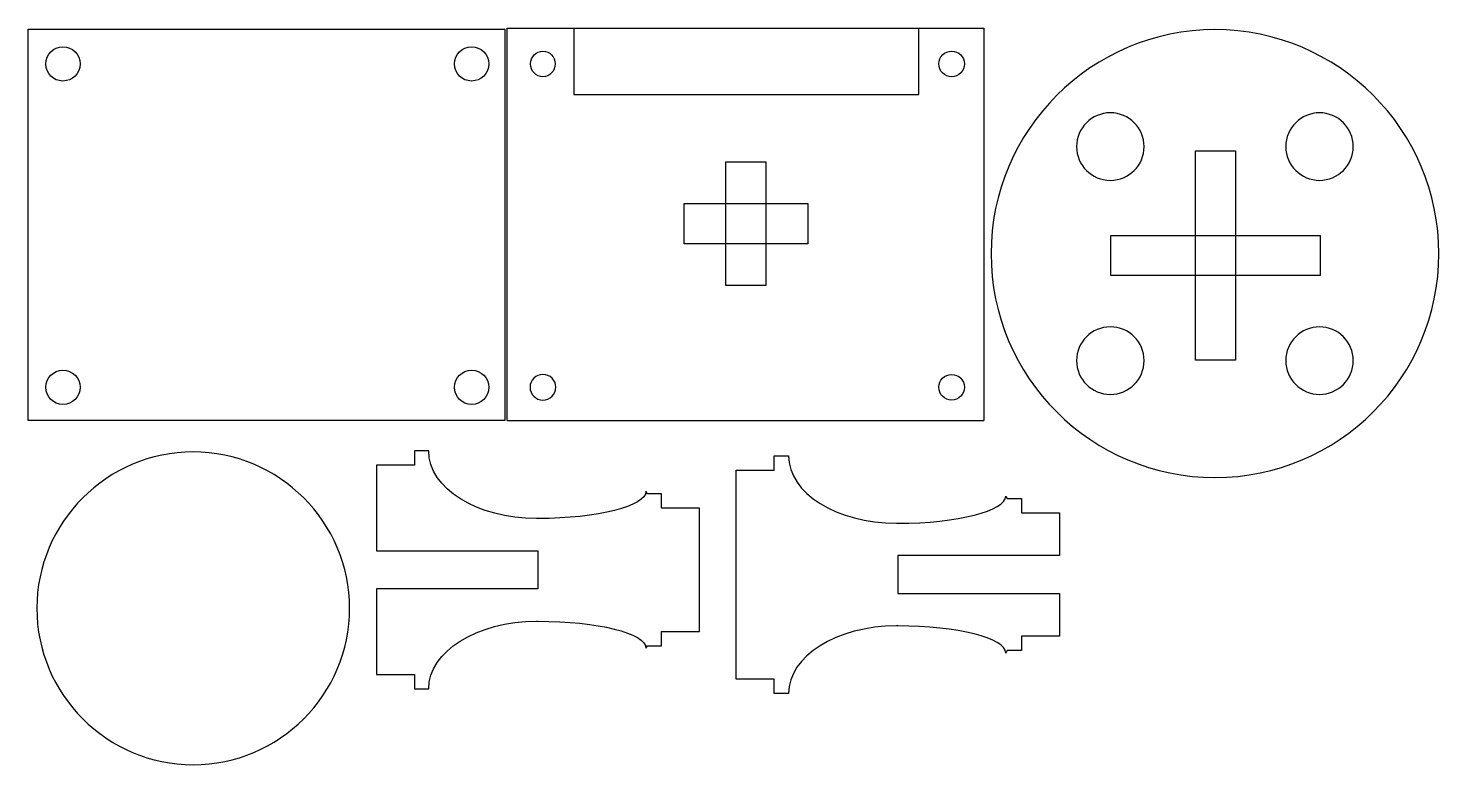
# Model space of a CAD drawing. Header units: inches. Extents: x 12 to 116, y 85 to 140.
import ezdxf

# ---------------------------------------------------------------- set-up
doc = ezdxf.new("R2010")
doc.units = ezdxf.units.IN
doc.header["$MEASUREMENT"] = 0

# ---------------------------------------------------------------- blocks, each defined once
blk = doc.blocks.new('block 2')
at = {"color": 7, "lineweight": 25, "true_color": 0xffffff}
blk.add_open_spline([(49.71, 138.41), (49.21, 138.41), (48.79, 137.99), (48.79, 137.46), (48.79, 136.93), (49.18, 136.51), (49.71, 136.51), (50.2, 136.51), (50.62, 136.93), (50.62, 137.46), (50.62, 137.99), (50.2, 138.41), (49.71, 138.41)], degree=3, knots=[0, 0, 0, 0, 1, 1, 1, 2, 2, 2, 3, 3, 3, 4, 4, 4, 4], dxfattribs=at)
blk = doc.blocks.new('block 3')
at = {"color": 7, "lineweight": 25, "true_color": 0xffffff}
blk.add_open_spline([(91.83, 117.95), (93.21, 117.95), (94.33, 116.83), (94.33, 115.45), (94.33, 114.06), (93.21, 112.94), (91.83, 112.94), (90.44, 112.94), (89.32, 114.06), (89.32, 115.45), (89.32, 116.83), (90.44, 117.95), (91.83, 117.95)], degree=3, knots=[0, 0, 0, 0, 1, 1, 1, 2, 2, 2, 3, 3, 3, 4, 4, 4, 4], dxfattribs=at)
blk = doc.blocks.new('block 4')
at = {"color": 7, "lineweight": 25, "true_color": 0xffffff}
blk.add_lwpolyline([(69.36, 124.12), (60.18, 124.12), (60.18, 127.09), (69.36, 127.09), (69.36, 124.12)], dxfattribs=at)
blk = doc.blocks.new('block 5')
at = {"color": 7, "lineweight": 25, "true_color": 0xffffff}
blk.add_open_spline([(44.41, 114.74), (43.71, 114.74), (43.14, 114.18), (43.14, 113.47), (43.14, 112.77), (43.71, 112.2), (44.41, 112.2), (45.12, 112.2), (45.68, 112.77), (45.68, 113.47), (45.68, 114.18), (45.12, 114.74), (44.41, 114.74)], degree=3, knots=[0, 0, 0, 0, 1, 1, 1, 2, 2, 2, 3, 3, 3, 4, 4, 4, 4], dxfattribs=at)
blk = doc.blocks.new('block 6')
at = {"color": 7, "lineweight": 25, "true_color": 0xffffff}
blk.add_lwpolyline([(47.06, 111), (47.06, 140.11)], dxfattribs=at)
blk = doc.blocks.new('block 7')
at = {"color": 7, "lineweight": 25, "true_color": 0xffffff}
blk.add_open_spline([(107.35, 117.95), (108.73, 117.95), (109.86, 116.83), (109.86, 115.45), (109.86, 114.06), (108.73, 112.94), (107.35, 112.94), (105.97, 112.94), (104.85, 114.06), (104.85, 115.45), (104.85, 116.83), (105.97, 117.95), (107.35, 117.95)], degree=3, knots=[0, 0, 0, 0, 1, 1, 1, 2, 2, 2, 3, 3, 3, 4, 4, 4, 4], dxfattribs=at)
blk = doc.blocks.new('block 8')
at = {"color": 7, "lineweight": 25, "true_color": 0xffffff}
blk.add_lwpolyline([(46.88, 140.04), (46.88, 111), (11.5, 111), (11.5, 140.04), (46.88, 140.04)], dxfattribs=at)
blk = doc.blocks.new('block 9')
at = {"color": 7, "lineweight": 25, "true_color": 0xffffff}
blk.add_open_spline([(23.75, 108.67), (30.14, 108.67), (35.36, 103.45), (35.36, 97.07), (35.36, 90.68), (30.14, 85.46), (23.75, 85.46), (17.37, 85.46), (12.14, 90.68), (12.14, 97.07), (12.14, 103.45), (17.37, 108.67), (23.75, 108.67)], degree=3, knots=[0, 0, 0, 0, 1, 1, 1, 2, 2, 2, 3, 3, 3, 4, 4, 4, 4], dxfattribs=at)
blk = doc.blocks.new('block 10')
at = {"color": 7, "lineweight": 25, "true_color": 0xffffff}
blk.add_lwpolyline([(82.44, 140.11), (82.44, 111)], dxfattribs=at)
blk = doc.blocks.new('block 11')
at = {"color": 7, "lineweight": 25, "true_color": 0xffffff}
blk.add_lwpolyline([(107.39, 121.76), (91.86, 121.76), (91.86, 124.72), (107.39, 124.72), (107.39, 121.76)], dxfattribs=at)
blk = doc.blocks.new('block 12')
at = {"color": 7, "lineweight": 25, "true_color": 0xffffff}
blk.add_open_spline([(99.59, 140), (108.76, 140), (116.21, 132.56), (116.21, 123.38), (116.21, 114.21), (108.76, 106.77), (99.59, 106.77), (90.42, 106.77), (82.97, 114.21), (82.97, 123.38), (82.97, 132.56), (90.45, 140), (99.59, 140)], degree=3, knots=[0, 0, 0, 0, 1, 1, 1, 2, 2, 2, 3, 3, 3, 4, 4, 4, 4], dxfattribs=at)
blk = doc.blocks.new('block 13')
at = {"color": 7, "lineweight": 25, "true_color": 0xffffff}
blk.add_lwpolyline([(52, 135.2), (77.61, 135.2)], dxfattribs=at)
blk = doc.blocks.new('block 14')
at = {"color": 7, "lineweight": 25, "true_color": 0xffffff}
blk.add_lwpolyline([(63.29, 130.19), (66.25, 130.19), (66.25, 121.02), (63.29, 121.02), (63.29, 130.19)], dxfattribs=at)
blk = doc.blocks.new('block 15')
at = {"color": 7, "lineweight": 25, "true_color": 0xffffff}
blk.add_lwpolyline([(52, 140.11), (52, 135.2)], dxfattribs=at)
blk = doc.blocks.new('block 16')
at = {"color": 7, "lineweight": 25, "true_color": 0xffffff}
blk.add_lwpolyline([(101.11, 115.48), (98.14, 115.48), (98.14, 131), (101.11, 131), (101.11, 115.48)], dxfattribs=at)
blk = doc.blocks.new('block 17')
at = {"color": 7, "lineweight": 25, "true_color": 0xffffff}
blk.add_open_spline([(80.05, 114.42), (79.52, 114.42), (79.09, 114), (79.09, 113.47), (79.09, 112.94), (79.52, 112.52), (80.05, 112.52), (80.57, 112.52), (81, 112.94), (81, 113.47), (81, 114), (80.57, 114.42), (80.05, 114.42)], degree=3, knots=[0, 0, 0, 0, 1, 1, 1, 2, 2, 2, 3, 3, 3, 4, 4, 4, 4], dxfattribs=at)
blk = doc.blocks.new('block 18')
at = {"color": 7, "lineweight": 25, "true_color": 0xffffff}
blk.add_lwpolyline([(77.61, 135.2), (77.61, 140.11)], dxfattribs=at)
blk = doc.blocks.new('block 19')
at = {"color": 7, "lineweight": 25, "true_color": 0xffffff}
blk.add_open_spline([(80.05, 138.41), (79.52, 138.41), (79.09, 137.99), (79.09, 137.46), (79.09, 136.93), (79.52, 136.51), (80.05, 136.51), (80.57, 136.51), (81, 136.93), (81, 137.46), (81, 137.99), (80.57, 138.41), (80.05, 138.41)], degree=3, knots=[0, 0, 0, 0, 1, 1, 1, 2, 2, 2, 3, 3, 3, 4, 4, 4, 4], dxfattribs=at)
blk = doc.blocks.new('block 20')
at = {"color": 7, "lineweight": 25, "true_color": 0xffffff}
blk.add_open_spline([(14.08, 114.74), (13.37, 114.74), (12.81, 114.18), (12.81, 113.47), (12.81, 112.77), (13.37, 112.2), (14.08, 112.2), (14.78, 112.2), (15.35, 112.77), (15.35, 113.47), (15.35, 114.18), (14.78, 114.74), (14.08, 114.74)], degree=3, knots=[0, 0, 0, 0, 1, 1, 1, 2, 2, 2, 3, 3, 3, 4, 4, 4, 4], dxfattribs=at)
blk = doc.blocks.new('block 21')
at = {"color": 7, "lineweight": 25, "true_color": 0xffffff}
blk.add_open_spline([(50.66, 113.47), (50.66, 114), (50.24, 114.42), (49.71, 114.42)], degree=3, dxfattribs=at)
blk = doc.blocks.new('block 22')
at = {"color": 7, "lineweight": 25, "true_color": 0xffffff}
blk.add_open_spline([(14.08, 138.73), (13.37, 138.73), (12.81, 138.17), (12.81, 137.46), (12.81, 136.75), (13.37, 136.19), (14.08, 136.19), (14.78, 136.19), (15.35, 136.75), (15.35, 137.46), (15.35, 138.17), (14.78, 138.73), (14.08, 138.73)], degree=3, knots=[0, 0, 0, 0, 1, 1, 1, 2, 2, 2, 3, 3, 3, 4, 4, 4, 4], dxfattribs=at)
blk = doc.blocks.new('block 23')
at = {"color": 7, "lineweight": 25, "true_color": 0xffffff}
blk.add_open_spline([(91.83, 133.83), (93.21, 133.83), (94.33, 132.7), (94.33, 131.32), (94.33, 129.94), (93.21, 128.82), (91.83, 128.82), (90.44, 128.82), (89.32, 129.94), (89.32, 131.32), (89.32, 132.7), (90.44, 133.83), (91.83, 133.83)], degree=3, knots=[0, 0, 0, 0, 1, 1, 1, 2, 2, 2, 3, 3, 3, 4, 4, 4, 4], dxfattribs=at)
blk = doc.blocks.new('block 24')
at = {"color": 7, "lineweight": 25, "true_color": 0xffffff}
blk.add_lwpolyline([(47.06, 140.11), (82.44, 140.11)], dxfattribs=at)
blk = doc.blocks.new('block 25')
at = {"color": 7, "lineweight": 25, "true_color": 0xffffff}
blk.add_lwpolyline([(47.06, 111), (82.44, 111)], dxfattribs=at)
blk = doc.blocks.new('block 26')
at = {"color": 7, "lineweight": 25, "true_color": 0xffffff}
blk.add_open_spline([(49.71, 114.42), (49.18, 114.42), (48.75, 114), (48.75, 113.47), (48.75, 112.94), (49.18, 112.52), (49.71, 112.52), (50.24, 112.52), (50.66, 112.94), (50.66, 113.47)], degree=3, knots=[0, 0, 0, 0, 1, 1, 1, 2, 2, 2, 3, 3, 3, 3], dxfattribs=at)
blk = doc.blocks.new('block 27')
at = {"color": 7, "lineweight": 25, "true_color": 0xffffff}
blk.add_open_spline([(107.35, 133.83), (108.73, 133.83), (109.86, 132.7), (109.86, 131.32), (109.86, 129.94), (108.73, 128.82), (107.35, 128.82), (105.97, 128.82), (104.85, 129.94), (104.85, 131.32), (104.85, 132.7), (105.97, 133.83), (107.35, 133.83)], degree=3, knots=[0, 0, 0, 0, 1, 1, 1, 2, 2, 2, 3, 3, 3, 4, 4, 4, 4], dxfattribs=at)
blk = doc.blocks.new('block 28')
at = {"color": 7, "lineweight": 25, "true_color": 0xffffff}
blk.add_open_spline([(44.41, 138.73), (43.71, 138.73), (43.14, 138.17), (43.14, 137.46), (43.14, 136.75), (43.71, 136.19), (44.41, 136.19), (45.12, 136.19), (45.68, 136.75), (45.68, 137.46), (45.68, 138.17), (45.12, 138.73), (44.41, 138.73)], degree=3, knots=[0, 0, 0, 0, 1, 1, 1, 2, 2, 2, 3, 3, 3, 4, 4, 4, 4], dxfattribs=at)
blk = doc.blocks.new('block 30')
at = {"color": 7, "lineweight": 25, "true_color": 0xffffff}
blk.add_open_spline([(88.04, 94.99), (88.04, 94.99), (88.04, 97.98), (88.04, 97.98), (88.04, 97.98), (88.04, 98.16), (88.04, 98.16), (88.04, 98.16), (76.05, 98.16), (76.05, 98.16), (76.05, 98.16), (76.05, 100.98), (76.05, 100.98), (76.05, 100.98), (88.04, 100.98), (88.04, 100.98), (88.04, 100.98), (88.04, 101.16), (88.04, 101.16), (88.04, 101.16), (88.04, 104.16), (88.04, 104.16), (88.04, 104.16), (85.22, 104.16), (85.22, 104.16), (85.22, 104.16), (85.22, 104.23), (85.22, 104.23), (85.22, 104.23), (85.22, 105.22), (85.22, 105.22), (85.22, 105.22), (85.15, 105.22), (85.15, 105.22), (85.15, 105.22), (84.16, 105.22), (84.16, 105.22), (84.16, 105.22), (84.06, 105.39), (84.06, 105.39), (84.06, 104.3), (80.5, 103.38), (76.05, 103.38), (76.05, 103.38), (75.94, 103.38), (75.94, 103.38), (71.53, 103.38), (67.94, 105.6), (67.94, 108.39), (67.94, 108.39), (67.87, 108.39), (67.87, 108.39), (67.87, 108.39), (66.88, 108.39), (66.88, 108.39), (66.88, 108.39), (66.88, 108.32), (66.88, 108.32), (66.88, 108.32), (66.88, 107.33), (66.88, 107.33), (66.88, 107.33), (64.06, 107.33), (64.06, 107.33), (64.06, 107.33), (64.06, 91.81), (64.06, 91.81), (64.06, 91.81), (66.88, 91.81), (66.88, 91.81), (66.88, 91.81), (66.88, 90.82), (66.88, 90.82), (66.88, 90.82), (66.88, 90.75), (66.88, 90.75), (66.88, 90.75), (67.87, 90.75), (67.87, 90.75), (67.87, 90.75), (67.94, 90.75), (67.94, 90.75), (67.94, 93.5), (71.5, 95.76), (75.94, 95.76), (75.94, 95.76), (76.05, 95.76), (76.05, 95.76), (80.46, 95.76), (84.06, 94.88), (84.06, 93.75), (84.06, 93.75), (84.16, 93.93), (84.16, 93.93), (84.16, 93.93), (85.15, 93.93), (85.15, 93.93), (85.15, 93.93), (85.22, 93.93), (85.22, 93.93), (85.22, 93.93), (85.22, 94.91), (85.22, 94.91), (85.22, 94.91), (85.22, 94.99), (85.22, 94.99), (85.22, 94.99), (88.04, 94.99), (88.04, 94.99)], degree=3, knots=[0, 0, 0, 0, 1, 1, 1, 2, 2, 2, 3, 3, 3, 4, 4, 4, 5, 5, 5, 6, 6, 6, 7, 7, 7, 8, 8, 8, 9, 9, 9, 10, 10, 10, 11, 11, 11, 12, 12, 12, 13, 13, 13, 14, 14, 14, 15, 15, 15, 16, 16, 16, 17, 17, 17, 18, 18, 18, 19, 19, 19, 20, 20, 20, 21, 21, 21, 22, 22, 22, 23, 23, 23, 24, 24, 24, 25, 25, 25, 26, 26, 26, 27, 27, 27, 28, 28, 28, 29, 29, 29, 30, 30, 30, 31, 31, 31, 32, 32, 32, 33, 33, 33, 34, 34, 34, 35, 35, 35, 36, 36, 36, 36], dxfattribs=at)
blk = doc.blocks.new('block 29')
blk.add_blockref('block 30', (0, 0))
blk = doc.blocks.new('block 31')
at = {"color": 7, "lineweight": 25, "true_color": 0xffffff}
blk.add_open_spline([(40.17, 108.67), (40.17, 108.67), (40.17, 108.74), (40.17, 108.74), (40.17, 108.74), (41.16, 108.74), (41.16, 108.74), (41.16, 108.74), (41.23, 108.74), (41.23, 108.74), (41.23, 105.96), (44.83, 103.73), (49.24, 103.73), (49.24, 103.73), (49.34, 103.73), (49.34, 103.73), (53.79, 103.73), (57.35, 104.65), (57.35, 105.75), (57.35, 105.75), (57.46, 105.57), (57.46, 105.57), (57.46, 105.57), (58.51, 105.57), (58.51, 105.57), (58.51, 105.57), (58.52, 104.51), (58.52, 104.51), (58.52, 104.51), (61.34, 104.51), (61.34, 104.51), (61.34, 104.51), (61.34, 95.34), (61.34, 95.34), (61.34, 95.34), (58.52, 95.34), (58.52, 95.34), (58.52, 95.34), (58.52, 95.27), (58.52, 95.27), (58.52, 95.27), (58.52, 94.28), (58.52, 94.28), (58.52, 94.28), (58.45, 94.28), (58.45, 94.28), (58.45, 94.28), (57.46, 94.28), (57.46, 94.28), (57.46, 94.28), (57.35, 94.1), (57.35, 94.1), (57.35, 95.23), (53.75, 96.11), (49.34, 96.11), (49.34, 96.11), (49.24, 96.11), (49.24, 96.11), (44.79, 96.11), (41.23, 93.86), (41.23, 91.1), (41.23, 91.1), (41.16, 91.1), (41.16, 91.1), (41.16, 91.1), (40.17, 91.1), (40.17, 91.1), (40.17, 91.1), (40.17, 92.16), (40.17, 92.16), (40.17, 92.16), (37.35, 92.16), (37.35, 92.16), (37.35, 92.16), (37.35, 98.51), (37.35, 98.51), (37.35, 98.51), (49.34, 98.51), (49.34, 98.51), (49.34, 98.51), (49.34, 101.34), (49.34, 101.34), (49.34, 101.34), (37.35, 101.34), (37.35, 101.34), (37.35, 101.34), (37.35, 107.69), (37.35, 107.69), (37.35, 107.69), (40.17, 107.69), (40.17, 107.69), (40.17, 107.69), (40.17, 108.67), (40.17, 108.67)], degree=3, knots=[0, 0, 0, 0, 1, 1, 1, 2, 2, 2, 3, 3, 3, 4, 4, 4, 5, 5, 5, 6, 6, 6, 7, 7, 7, 8, 8, 8, 9, 9, 9, 10, 10, 10, 11, 11, 11, 12, 12, 12, 13, 13, 13, 14, 14, 14, 15, 15, 15, 16, 16, 16, 17, 17, 17, 18, 18, 18, 19, 19, 19, 20, 20, 20, 21, 21, 21, 22, 22, 22, 23, 23, 23, 24, 24, 24, 25, 25, 25, 26, 26, 26, 27, 27, 27, 28, 28, 28, 29, 29, 29, 30, 30, 30, 31, 31, 31, 31], dxfattribs=at)

msp = doc.modelspace()

# ---------------------------------------------------------------- block references
for name in ['block 8', 'block 6', 'block 24', 'block 15', 'block 18', 'block 10', 'block 12', 'block 22', 'block 28', 'block 2', 'block 19', 'block 13', 'block 23', 'block 27', 'block 16', 'block 14', 'block 4', 'block 11', 'block 3', 'block 7', 'block 20', 'block 5', 'block 26', 'block 21', 'block 17', 'block 25', 'block 9', 'block 31', 'block 29']:
    msp.add_blockref(name, (0, 0))

doc.saveas('drawing.dxf')
